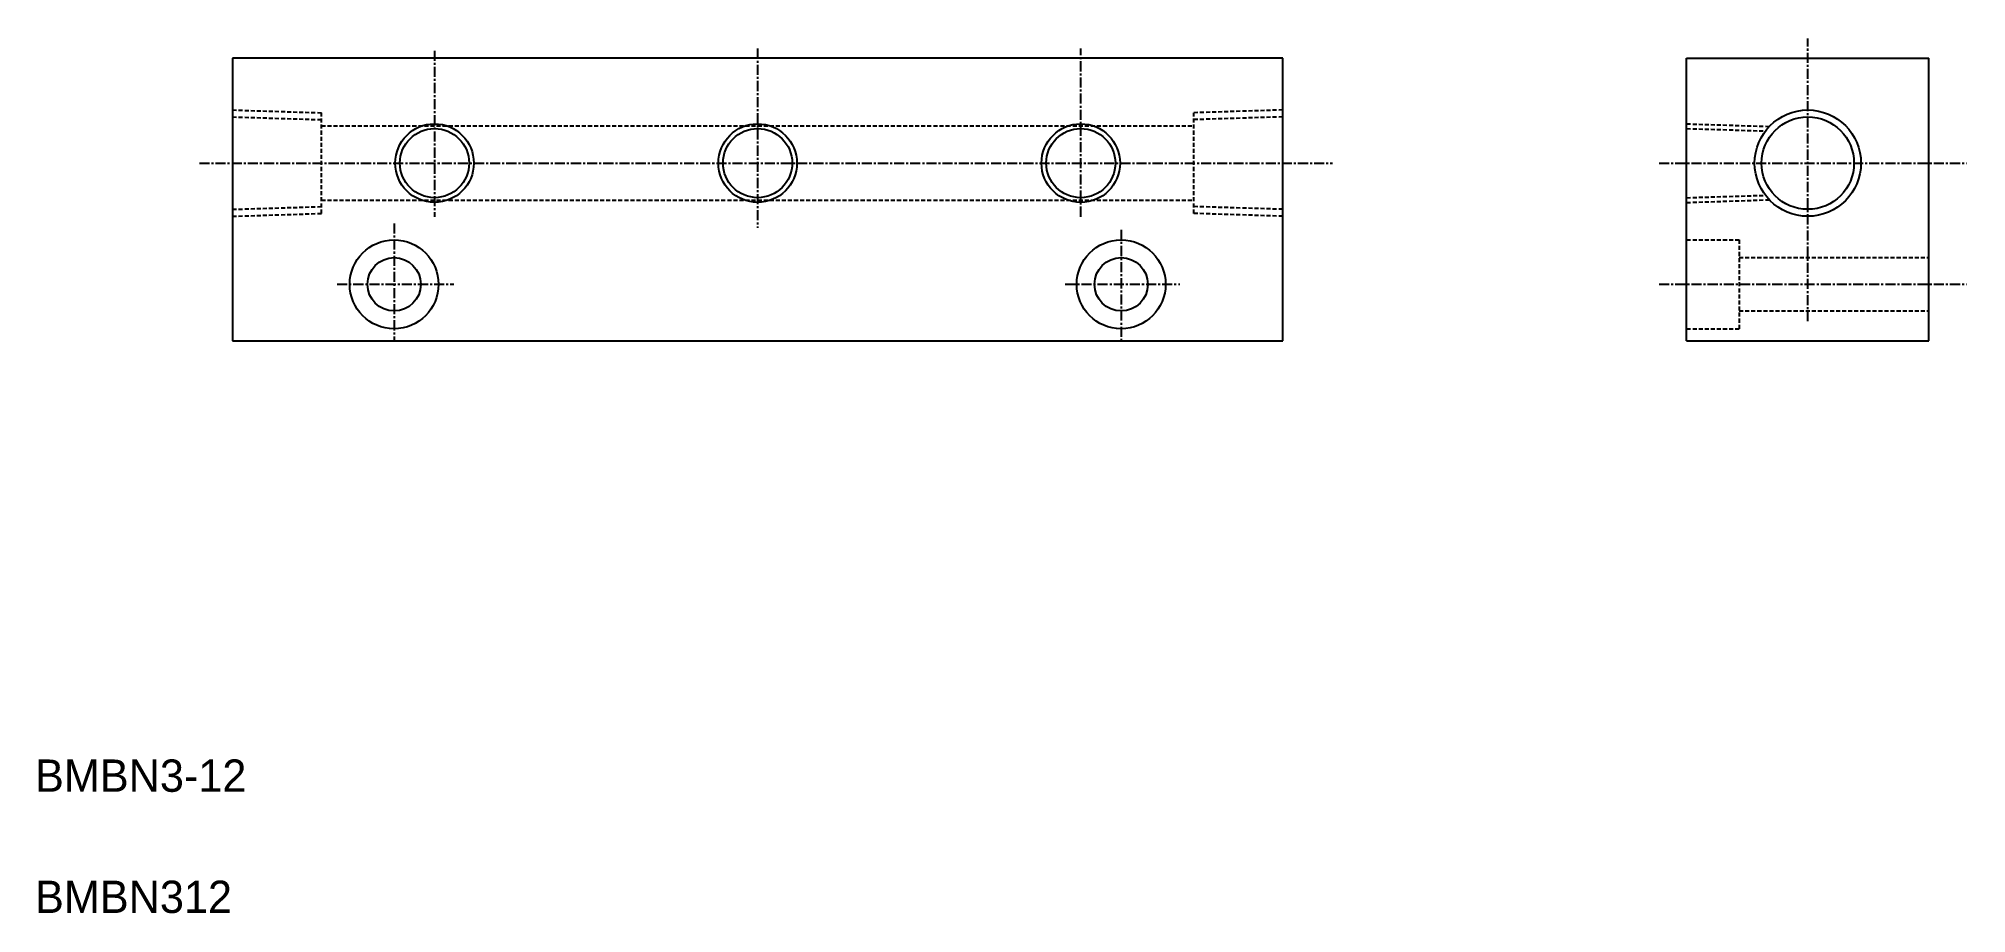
# Model space of a CAD drawing. Extents: x 1427 to 1666, y 4318 to 4427.
import ezdxf

# ---------------------------------------------------------------- set-up
doc = ezdxf.new("R2010")
doc.units = 0
doc.linetypes.add('CENTER', pattern=[2, 1.25, -0.25, 0.25, -0.25])
doc.linetypes.add('DASHED', pattern=[0.75, 0.5, -0.25])
doc.layers.get('0').update_dxf_attribs({"linetype": 'CONTINUOUS'})
doc.layers.add('CENTER', color=1, linetype='CENTER')

msp = doc.modelspace()

# ---------------------------------------------------------------- linework, layer by layer
at = {"color": 7, "linetype": 'CONTINUOUS'}
for p, q in [((1581.23, 4424.11), (1451.23, 4424.11)), ((1451.23, 4424.11), (1451.23, 4389.11)), ((1581.23, 4389.11), (1581.23, 4424.11)), ((1631.23, 4424.11), (1661.23, 4424.11)), ((1631.23, 4389.11), (1631.23, 4424.11)), ((1661.23, 4389.11), (1661.23, 4424.11)), ((1451.23, 4389.11), (1581.23, 4389.11)), ((1631.23, 4389.11), (1661.23, 4389.11))]:
    msp.add_line(p, q, dxfattribs=at)
at = {"color": 3, "linetype": 'DASHED'}
for p, q in [((1451.23, 4417.69), (1462.23, 4417.34)), ((1581.23, 4417.69), (1570.23, 4417.34)), ((1451.23, 4416.83), (1462.23, 4416.49)), ((1462.23, 4404.88), (1462.23, 4417.34)), ((1462.23, 4415.71), (1570.23, 4415.71)), ((1570.23, 4404.88), (1570.23, 4417.34)), ((1581.23, 4416.83), (1570.23, 4416.49)), ((1631.23, 4415.97), (1641.47, 4415.65)), ((1631.23, 4415.39), (1640.99, 4415.09)), ((1451.23, 4405.39), (1462.23, 4405.73)), ((1462.23, 4406.51), (1570.23, 4406.51)), ((1581.23, 4405.39), (1570.23, 4405.73)), ((1631.23, 4406.83), (1640.99, 4407.13)), ((1631.23, 4406.24), (1641.47, 4406.57)), ((1451.23, 4404.53), (1462.23, 4404.88)), ((1581.23, 4404.53), (1570.23, 4404.88)), ((1631.23, 4401.61), (1637.73, 4401.61)), ((1637.73, 4401.61), (1637.73, 4390.61)), ((1637.73, 4399.41), (1661.23, 4399.41)), ((1637.73, 4392.81), (1661.23, 4392.81)), ((1631.23, 4390.61), (1637.73, 4390.61))]:
    msp.add_line(p, q, dxfattribs=at)
for p, q in [((1489.23, 4415.71), (1489.23, 4415.71)), ((1516.23, 4415.71), (1516.23, 4415.71))]:
    msp.add_line(p, q)
at = {"color": 3, "linetype": 'CONTINUOUS'}
for centre, radius in [((1646.23, 4411.11), 6.58), ((1476.23, 4411.11), 4.86), ((1516.23, 4411.11), 4.86), ((1556.23, 4411.11), 4.86)]:
    msp.add_circle(centre, radius, dxfattribs=at)
at = {"color": 7, "linetype": 'CONTINUOUS'}
for centre, radius in [((1476.23, 4411.11), 4.28), ((1516.23, 4411.11), 4.28), ((1556.23, 4411.11), 4.28), ((1646.23, 4411.11), 5.72), ((1471.23, 4396.11), 5.5), ((1561.23, 4396.11), 5.5), ((1471.23, 4396.11), 3.3), ((1561.23, 4396.11), 3.3)]:
    msp.add_circle(centre, radius, dxfattribs=at)
at = {"layer": 'CENTER', "color": 1, "linetype": 'CENTER'}
for p, q in [((1476.23, 4425.03), (1476.23, 4404.47)), ((1516.23, 4425.28), (1516.23, 4403.11)), ((1556.23, 4404.47), (1556.23, 4425.28)), ((1646.23, 4391.53), (1646.23, 4426.53)), ((1447.12, 4411.11), (1587.41, 4411.11)), ((1627.83, 4411.11), (1665.87, 4411.11)), ((1471.23, 4403.65), (1471.23, 4389.11)), ((1561.23, 4402.86), (1561.23, 4389.11)), ((1464.18, 4396.11), (1478.62, 4396.11)), ((1554.31, 4396.11), (1568.48, 4396.11)), ((1627.83, 4396.11), (1665.87, 4396.11))]:
    msp.add_line(p, q, dxfattribs=at)

# ---------------------------------------------------------------- texts
at = {"color": 7, "linetype": 'CONTINUOUS'}
for s, p in [('BMBN3-12', (1426.78, 4333.29)), ('BMBN312', (1426.78, 4318.29))]:
    msp.add_text(s, height=4, dxfattribs=at).set_placement(p)

doc.saveas('drawing.dxf')
